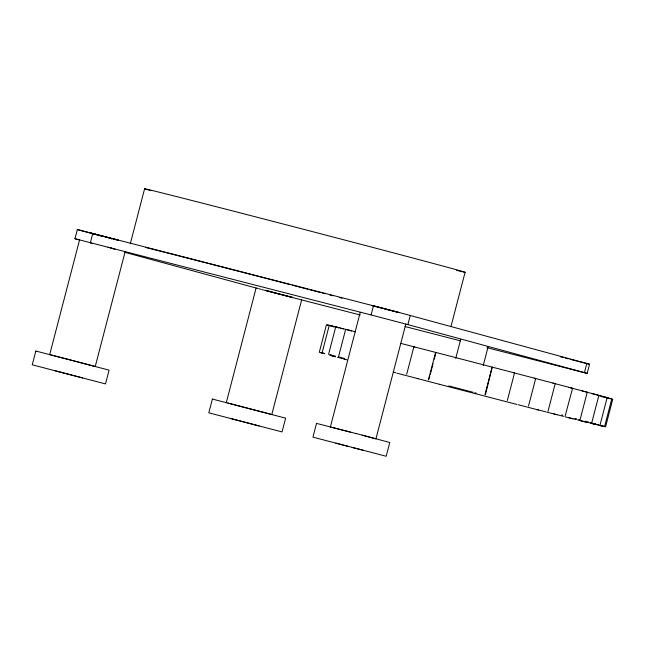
<?xml version="1.0" encoding="UTF-8"?>
<svg xmlns="http://www.w3.org/2000/svg" width="645" height="645" viewBox="0 0 645 645"><rect width="100%" height="100%" fill="white"/><g stroke="black" fill="none" stroke-linecap="round" stroke-linejoin="round"><path stroke-width="0.97" d="M79.601 240.021L74.949 238.723L77.36 229.531L397.828 312.115L589.546 364.215L587.16 373.391L486.919 347.663M49.673 354.669L79.561 239.932M90.397 242.601L92.783 233.425M125.13 251.768L95.242 366.505L69.708 359.741M130.282 243.818L144.625 188.743A165.991 0.871 14.6 0 1 337.093 238.061A165.991 0.871 14.6 0 1 456.66 270.376M256.113 287.952L226.29 402.673M271.795 414.525L301.675 299.788M328.571 354.379L335.747 326.838L351.638 330.925M338.496 356.846L345.672 329.313L355.589 331.877M360.249 312.285L330.361 427.014L350.396 432.094M74.965 238.714L371.085 314.954L373.471 305.77M405.81 324.121L375.93 438.858L362.151 435.165M587.16 373.391L407.882 324.604L410.276 315.429M406.689 374.293L413.864 346.76L435.972 352.493L434.238 359.136M429.788 376.228L428.449 379.921L435.617 352.38L492.216 367.11L485.419 394.756M430.279 374.326L433.005 363.885M450.984 326.443L465.077 272.335M455.741 358.37L460.683 339.383M483.21 365.538L488.152 346.55M484.951 394.643L492.127 367.102L508.986 371.48L514.516 372.947L507.341 400.489M528.513 406.044L535.689 378.51L513.976 372.834M548.032 411.196L555.208 383.662L534.334 378.188M584.434 372.625L586.829 363.449M599.995 425.136L607.171 397.602L595.504 394.53M589.53 364.231L577.227 361.144M584.967 421.169L588.659 422.096M536.584 409.47L545.872 411.865M573.002 418.823L564.899 416.743M580.307 420.572L588.409 422.652M602.744 426.232L600.173 425.587M594.214 423.821L594.859 423.975M332.151 326.41L333.699 326.789M462.134 390.217L516.726 404.407M538.414 409.978L527.699 407.205M574.953 418.444L576.566 418.839M565.213 415.759L572.583 388.266L552.862 383.09M553.926 413.905L554.692 414.082M586.249 422.169L577.541 419.927M343.406 328.902L340.439 328.152M591.417 422.967L595.996 424.128M414.783 347.018L400.489 343.293M448.71 385.944L472.85 392.192M561.763 414.896L562.754 415.138M82.608 377.938L55.139 370.77M259.161 425.958L231.692 418.79M363.288 450.283L352.17 447.461M568.664 417.637L576.324 419.613M556.909 414.727L546.766 412.099M327.499 325.064L328.644 325.346M338.73 327.813L337.625 327.539M593.303 423.7L595.456 424.241M49.746 354.653L51.358 355.04M398.521 312.462L391.531 310.68M406.85 375.753L417.855 378.631M578.807 419.411L580.081 419.718L587.248 392.184L568.93 387.363M52.116 355.234L68.741 359.491M227.903 403.061L270.303 414.106M376.495 306.641L371.778 305.464L381.01 307.947M589.788 422.386L591.723 422.87L598.899 395.329L592.134 393.627M517.991 404.673L526.997 407.011M113.681 239.061L118.543 240.279L106.901 237.158M111.287 248.244L113.713 248.857M335.231 327.047L336.368 327.338M597.286 424.458L598.439 424.757M406.084 375.559L397.07 373.213M595.15 424.394L590.36 423.039M377.244 306.835L399.247 312.632M560.457 356.822L563.375 357.572M565.326 358.08L568.253 358.83M570.196 359.329L576.445 360.942M284.284 295.346L292.637 297.458L265.329 290.331L270.634 291.782M291.024 297.168L360.216 315.002M405.052 326.555L460.603 340.874M336.585 327.273L326.475 324.677L319.307 352.21L324.766 353.67M329.7 325.62L333.884 326.701M555.595 414.316L563.528 416.38M390.677 310.463L384.533 308.866M110.65 238.287L104.53 236.699M371.085 314.954L407.882 324.604M281.688 294.676L287.686 296.305M288.517 296.523L290.186 296.95M339.802 357.951L346.897 359.797M599.689 425.216L604.599 426.466L611.783 398.924L606.921 397.626M596.738 424.571L598.834 425.24M596.859 424.483L598.205 424.829M106.022 236.933L91.106 233.119L92.348 233.482M280.817 294.451L271.408 291.983M280.631 294.475L264.329 290.21M281.518 294.709L284.203 295.402M339.052 327.797L329.264 325.282L322.089 352.815L323.975 353.331M330.837 355.5L335.231 356.645M599.657 425.329L605.574 426.845L612.75 399.311L610.114 398.594M589.933 423.047L591.417 423.434M592.949 423.709L595.843 424.466M356.387 433.65L316.526 423.378L312.938 437.149L386.178 456.257L389.765 442.486L355.758 433.408M381.888 308.173L383.654 308.641M103.627 236.465L94.283 233.998M595.069 394.305L583.846 391.378M604.429 397.102L605.824 397.473M608.767 398.239L598.592 395.425M393.353 372.165L395.885 372.826M348.582 446.525L335.827 443.123M107.933 247.237L109.529 247.656M261.66 289.5L263.555 290M606.808 397.86L608.042 398.183M323.758 353.533L320.323 352.605M329.619 355.056L333.538 356.113M110.327 247.865L112.093 248.341M259.024 288.799L260.709 289.25M329.788 354.718L335.545 356.242M335.529 356.83L333.046 356.161M258.177 288.573L124.985 252.364M602.261 396.53L603.212 396.78M339.222 357.056L344.462 358.459M461.586 390.056L439.479 384.307M112.98 248.575L114.907 249.091M602.18 396.78L602.946 396.989M330.401 355.024L331.562 355.347M97.443 235.038L77.336 229.547M99.37 235.57L102.273 236.352M109.029 238.19L111.924 238.981M90.219 242.907L92.154 243.431M345.68 359.579L344.648 359.297M582.927 391.128L582.121 390.902M609.001 398.441L609.92 398.691M150.914 190.678L146.552 189.42M474.833 392.724L476.179 393.111M439.664 384.347L417.275 378.502M144.625 188.743L145.907 189.195M145.915 247.559A165.991 0.871 14.6 0 1 164.273 252.179M166.096 252.638A165.991 0.871 14.6 0 1 290.242 284.647M292.201 285.155A165.991 0.871 14.6 0 1 300.965 287.444M301.925 287.694A165.991 0.871 14.6 0 1 307.73 289.21M309.673 289.71A165.991 0.871 14.6 0 1 320.331 292.499M322.266 293.007A165.991 0.871 14.6 0 1 325.153 293.757M329.926 295.015A165.991 0.871 14.6 0 1 332.772 295.757M339.326 297.474A165.991 0.871 14.6 0 1 342.092 298.2M35.838 351.033L32.25 364.804L105.498 383.912L109.086 370.141L35.838 351.033M212.39 399.053L208.803 412.816L282.05 431.924L285.63 418.162L212.39 399.053M337.924 357.354L338.633 357.54L337.924 357.354"/></g></svg>
